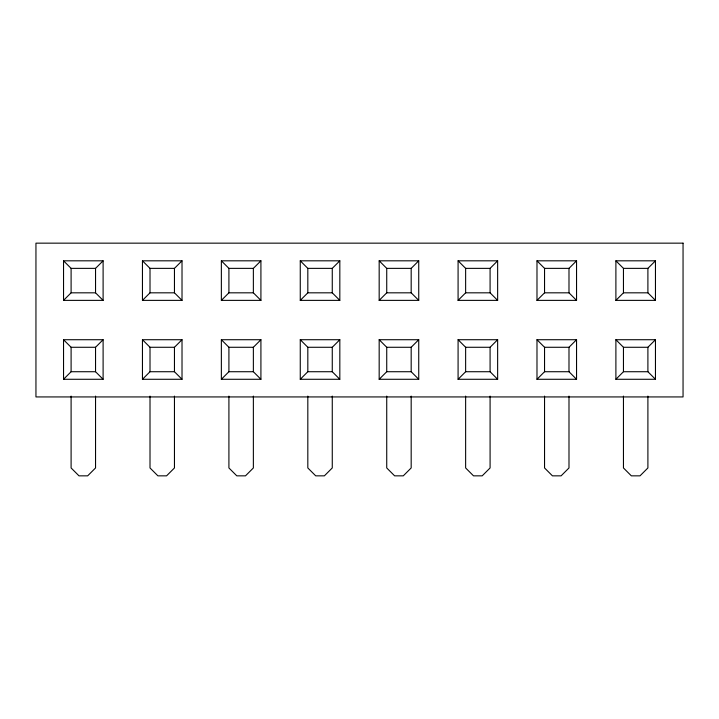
<?xml version="1.0" encoding="UTF-8"?>
<svg xmlns="http://www.w3.org/2000/svg" width="719" height="719" viewBox="0 0 719 719"><rect width="100%" height="100%" fill="white"/><g stroke="black" fill="none" stroke-linecap="round" stroke-linejoin="round"><path stroke-width="1.08" d="M63.542 300.371L71.1 292.822L71.1 268.367L63.542 260.817L103.105 260.817L103.105 300.371L63.542 300.371L63.542 260.817M103.105 300.371L95.546 292.822L95.546 268.367L103.105 260.817M63.542 379.281L71.1 371.723L71.1 347.277L63.542 339.719L103.105 339.719L103.105 379.281L63.542 379.281L63.542 339.719M103.105 379.281L95.546 371.723L95.546 347.277L103.105 339.719M142.452 300.371L150.01 292.822L150.01 268.367L142.452 260.817L182.015 260.817L182.015 300.371L142.452 300.371L142.452 260.817M150.01 268.367L174.456 268.367L182.015 260.817M142.452 379.281L150.01 371.723L150.01 347.277L142.452 339.719L182.015 339.719L182.015 379.281L142.452 379.281L142.452 339.719M150.01 347.277L174.456 347.277L182.015 339.719M221.362 300.371L228.912 292.822L228.912 268.367L221.362 260.817L260.916 260.817L260.916 300.371L221.362 300.371L221.362 260.817M228.912 268.367L253.367 268.367L260.916 260.817M221.362 379.281L228.912 371.723L228.912 347.277L221.362 339.719L260.916 339.719L260.916 379.281L221.362 379.281L221.362 339.719M228.912 347.277L253.367 347.277L260.916 339.719M300.263 300.371L307.822 292.822L332.268 292.822L339.826 300.371L339.826 260.817L300.263 260.817L300.263 300.371L339.826 300.371M300.263 260.817L307.822 268.367L332.268 268.367L339.826 260.817M300.263 379.281L307.822 371.723L332.268 371.723L339.826 379.281L339.826 339.719L300.263 339.719L300.263 379.281L339.826 379.281M300.263 339.719L307.822 347.277L332.268 347.277L339.826 339.719M379.174 300.371L386.732 292.822L411.178 292.822L418.737 300.371L379.174 300.371L379.174 260.817L418.737 260.817L418.737 300.371M411.178 292.822L411.178 268.367L418.737 260.817M379.174 379.281L386.732 371.723L411.178 371.723L418.737 379.281L379.174 379.281L379.174 339.719L418.737 339.719L418.737 379.281M411.178 371.723L411.178 347.277L418.737 339.719M458.084 300.371L465.633 292.822L465.633 268.367L458.084 260.817L458.084 300.371L497.638 300.371L497.638 260.817L458.084 260.817M465.633 268.367L490.088 268.367L497.638 260.817M458.084 379.281L465.633 371.723L465.633 347.277L458.084 339.719L458.084 379.281L497.638 379.281L497.638 339.719L458.084 339.719M465.633 347.277L490.088 347.277L497.638 339.719M536.985 300.371L544.544 292.822L544.544 268.367L536.985 260.817L576.548 260.817L576.548 300.371L536.985 300.371L536.985 260.817M576.548 300.371L568.99 292.822L568.99 268.367L576.548 260.817M536.985 379.281L544.544 371.723L544.544 347.277L536.985 339.719L576.548 339.719L576.548 379.281L536.985 379.281L536.985 339.719M544.544 347.277L568.99 347.277L576.548 339.719M615.895 300.371L623.454 292.822L623.454 268.367L615.895 260.817L655.458 260.817L655.458 300.371L615.895 300.371L615.895 260.817M655.458 300.371L647.9 292.822L647.9 268.367L655.458 260.817M615.895 379.281L623.454 371.723L647.9 371.723L655.458 379.281L615.895 379.281L615.895 339.719L655.458 339.719L655.458 379.281M615.895 339.719L623.454 347.277L647.9 347.277L655.458 339.719M71.1 268.367L95.546 268.367M379.174 260.817L386.732 268.367L411.178 268.367M544.544 268.367L568.99 268.367M623.454 268.367L647.9 268.367M71.1 292.822L95.546 292.822M150.01 292.822L174.456 292.822L182.015 300.371M228.912 292.822L253.367 292.822L260.916 300.371M465.633 292.822L490.088 292.822L497.638 300.371M544.544 292.822L568.99 292.822M623.454 292.822L647.9 292.822M71.1 347.277L95.546 347.277M379.174 339.719L386.732 347.277L411.178 347.277M71.1 371.723L95.546 371.723M150.01 371.723L174.456 371.723L182.015 379.281M228.912 371.723L253.367 371.723L260.916 379.281M465.633 371.723L490.088 371.723L497.638 379.281M544.544 371.723L568.99 371.723L576.548 379.281M647.9 347.277L647.9 371.723M647.9 396.097L647.9 467.952L640.009 475.843L631.345 475.843L623.454 467.952L623.454 396.097M623.454 347.277L623.454 371.723M568.99 347.277L568.99 371.723M568.99 396.097L568.99 467.952L561.099 475.843L552.435 475.843L544.544 467.952L544.544 396.097M490.088 268.367L490.088 292.822M490.088 347.277L490.088 371.723M490.088 396.097L490.088 467.952L482.197 475.843L473.524 475.843L465.633 467.952L465.633 396.097M411.178 396.097L411.178 467.952L403.287 475.843L394.623 475.843L386.732 467.952L386.732 396.097M386.732 268.367L386.732 292.822M386.732 347.277L386.732 371.723M332.268 268.367L332.268 292.822M332.268 347.277L332.268 371.723M332.268 396.097L332.268 467.952L324.377 475.843L315.713 475.843L307.822 467.952L307.822 396.097M307.822 268.367L307.822 292.822M307.822 347.277L307.822 371.723M253.367 268.367L253.367 292.822M253.367 347.277L253.367 371.723M253.367 396.097L253.367 467.952L245.476 475.843L236.803 475.843L228.912 467.952L228.912 396.097M174.456 268.367L174.456 292.822M174.456 347.277L174.456 371.723M174.456 396.097L174.456 467.952L166.565 475.843L157.901 475.843L150.01 467.952L150.01 396.097M95.546 396.097L95.546 467.952L87.655 475.843L78.991 475.843L71.1 467.952L71.1 396.097M683.05 243.157L35.95 243.157L35.95 396.933L683.05 396.933L683.05 243.157"/></g></svg>
